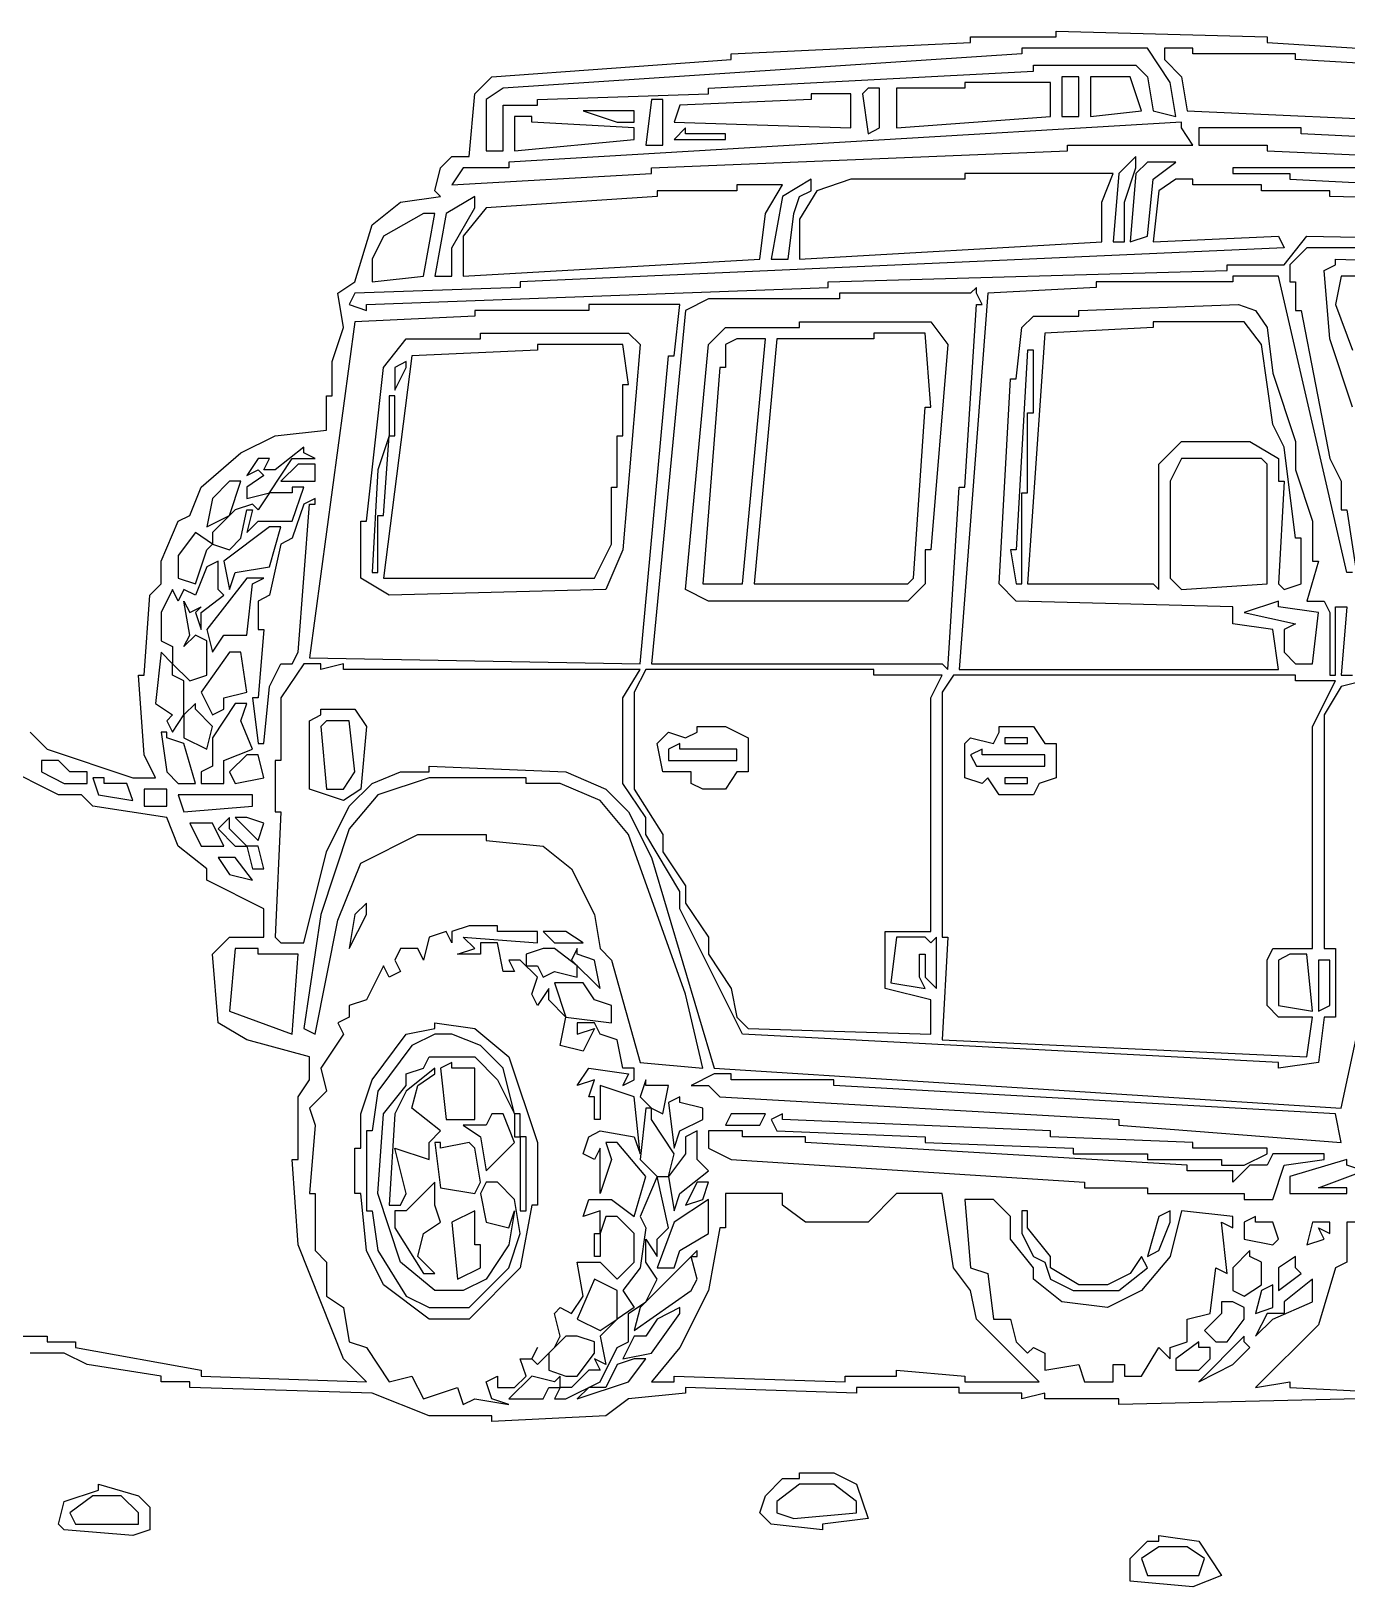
# Model space of a CAD drawing. Header units: millimetres. Extents: x 0 to 280, y -111 to 103.
# Drawn here: x 172.2 to 223.7, y 0.7 to 61.6 of the extents above; entities that cross this region are included whole.
import ezdxf

# ---------------------------------------------------------------- set-up
doc = ezdxf.new("R2010")
doc.units = ezdxf.units.MM
doc.layers.add('CAMISETA_4X4', color=7, linetype='CONTINUOUS')

msp = doc.modelspace()

# ---------------------------------------------------------------- linework, layer by layer
at = {"layer": 'CAMISETA_4X4', "color": 7}
for points in [[(172.153, 34.163), (172.823, 33.493), (176.172, 32.376), (177.065, 32.376), (176.619, 33.27), (176.396, 36.396), (176.619, 36.396), (176.842, 39.522), (177.289, 39.968), (177.289, 40.861), (177.959, 42.424), (178.405, 42.648), (178.852, 43.764), (180.415, 45.104), (181.754, 45.774), (183.764, 45.997), (183.764, 47.337), (183.987, 47.337), (183.987, 48.676), (184.434, 50.016), (184.211, 51.356), (184.88, 51.802), (185.55, 54.035), (186.667, 54.928), (188.23, 55.152), (188.006, 55.375), (188.23, 56.268), (188.676, 56.715), (189.346, 56.715), (189.569, 59.171), (190.239, 59.841), (199.617, 60.51), (199.617, 60.734), (208.995, 61.18), (208.995, 61.404), (212.344, 61.404), (212.344, 61.627), (220.606, 61.404), (220.606, 61.18), (238.469, 60.064)], [(232.217, 54.928), (223.062, 55.152), (223.062, 55.375), (220.383, 55.375), (220.383, 55.598), (217.703, 55.598), (217.703, 55.821), (217.033, 55.821), (216.364, 55.375), (216.14, 53.365), (221.053, 53.589), (221.276, 53.142), (191.356, 51.802), (191.356, 51.579), (184.88, 51.356), (184.657, 50.909), (185.327, 50.686), (185.327, 50.909), (203.413, 51.579), (203.413, 51.802), (219.043, 52.249), (219.043, 52.472), (221.276, 52.472), (222.169, 53.589), (233.333, 53.365)], [(228.198, 53.142), (222.169, 53.142), (221.499, 52.472), (221.499, 51.802), (221.722, 51.802), (221.722, 50.686), (221.946, 50.686), (223.062, 44.88), (223.509, 43.987), (223.509, 42.871), (223.732, 42.871), (224.179, 39.968)], [(223.955, 46.89), (223.062, 49.569), (222.839, 52.249), (223.285, 52.472), (223.285, 52.695), (237.129, 52.249)], [(223.955, 40.415), (223.732, 40.415), (221.053, 52.026), (219.266, 52.026), (219.266, 51.802), (213.907, 51.802), (213.907, 51.579), (209.665, 51.356), (208.549, 36.619), (221.053, 36.619), (220.829, 38.182), (219.266, 38.405), (219.266, 39.075), (210.781, 39.298), (210.112, 39.968), (210.558, 48.006), (210.781, 48.006), (211.005, 50.016), (211.451, 50.463), (213.238, 50.463), (213.238, 50.686), (219.49, 50.909), (220.159, 50.686), (220.606, 50.016), (220.829, 48.23), (221.722, 45.55), (221.722, 44.434), (222.392, 42.424), (222.392, 40.861), (222.616, 40.861), (222.169, 39.298), (222.839, 39.298), (223.062, 38.852), (223.062, 36.396), (223.285, 36.396), (223.285, 39.075), (223.732, 39.075), (223.509, 36.396), (223.955, 36.396)], [(229.537, 52.026), (223.509, 52.026), (223.285, 50.909), (223.955, 49.123)], [(224.402, 36.172), (223.509, 35.949), (222.839, 34.833), (222.839, 25.678), (223.285, 25.678), (223.285, 22.998), (222.839, 22.998), (222.616, 21.212), (221.053, 20.989), (221.053, 21.212), (200.064, 22.329), (197.608, 27.241), (197.608, 27.911), (196.268, 30.144), (196.268, 30.813), (195.375, 32.153), (195.375, 35.502), (196.045, 36.619), (184.434, 36.619), (184.434, 36.842), (183.541, 36.619), (183.541, 36.842), (182.871, 36.842), (181.978, 35.502), (181.978, 33.046), (181.754, 33.046), (181.754, 31.037), (181.978, 31.037), (181.754, 26.124), (181.978, 25.901), (182.871, 25.901), (183.764, 29.474), (184.657, 31.26), (185.55, 32.153), (186.667, 32.6), (187.783, 32.6), (187.783, 32.823), (193.142, 32.6), (194.705, 31.93), (195.598, 31.037), (196.491, 29.25), (198.947, 20.989), (223.509, 19.426), (224.848, 25.678)], [(171.037, 10.494), (172.823, 10.494), (172.823, 10.271), (173.939, 10.271), (173.939, 10.048), (178.852, 9.155), (178.852, 8.931), (185.327, 8.708), (184.434, 9.601), (182.648, 14.067), (182.424, 17.416), (182.648, 17.416), (182.648, 19.872), (183.094, 20.542), (183.094, 21.435), (180.638, 22.105), (179.522, 22.775), (179.298, 25.455), (179.968, 26.124), (181.308, 26.124), (181.308, 27.241), (179.075, 28.357), (179.075, 28.804), (177.959, 29.697), (177.512, 30.813), (174.609, 31.26), (174.163, 31.707), (173.27, 31.707), (171.037, 32.823)], [(224.179, 8.038), (214.801, 7.815), (214.801, 8.038), (211.898, 8.038), (211.898, 8.262), (211.005, 8.038), (211.005, 8.262), (208.549, 8.262), (208.549, 8.485), (204.53, 8.485), (204.53, 8.262), (197.831, 8.485), (197.831, 8.262), (195.598, 8.038), (194.705, 7.368), (190.239, 7.145), (190.239, 7.368), (187.783, 7.368), (185.55, 8.262), (178.405, 8.485), (178.405, 8.708), (177.289, 8.708), (177.289, 8.931), (174.386, 9.378), (173.493, 9.825), (172.153, 9.825)]]:
    msp.add_lwpolyline(points, dxfattribs=at)
for points in [[(211.005, 60.957), (211.005, 60.734), (190.686, 59.394), (190.016, 58.947), (190.016, 56.938), (190.686, 56.938), (190.686, 58.724), (192.026, 58.724), (192.026, 58.947), (198.724, 59.171), (198.724, 59.394), (211.451, 60.064), (211.451, 60.287), (215.47, 60.287), (215.917, 59.841), (216.14, 58.501), (217.033, 58.278), (216.81, 59.617), (215.917, 60.957)], [(216.587, 60.957), (216.587, 60.51), (217.257, 59.841), (217.48, 58.501), (227.305, 58.054), (227.305, 57.831), (230.431, 57.831), (231.77, 58.278), (231.77, 57.831), (231.324, 57.608), (232.663, 57.608), (232.663, 58.724), (237.799, 58.947), (238.022, 57.384), (238.692, 57.161), (238.692, 58.947), (238.246, 59.394), (237.129, 59.394), (237.129, 59.617), (221.722, 60.51), (221.722, 60.734), (217.703, 60.734), (217.703, 60.957)], [(212.568, 59.841), (212.568, 58.278), (213.238, 58.278), (213.238, 59.841)], [(213.684, 59.841), (213.684, 58.278), (215.694, 58.501), (215.247, 59.841)], [(202.743, 59.171), (202.743, 58.947), (197.608, 58.724), (197.384, 58.054), (204.306, 57.831), (204.306, 59.171)], [(204.976, 59.394), (204.753, 59.171), (204.976, 57.608), (205.423, 57.831), (205.423, 59.394)], [(208.772, 59.617), (208.772, 59.394), (206.093, 59.394), (206.093, 57.831), (212.121, 58.278), (212.121, 59.617)], [(196.491, 58.947), (196.268, 57.161), (196.938, 57.161), (196.938, 58.947)], [(217.257, 58.054), (190.909, 56.491), (190.909, 56.268), (189.123, 56.268), (188.676, 55.598), (196.491, 56.045), (196.491, 56.268), (212.791, 56.938), (212.791, 57.161), (217.703, 57.161), (217.257, 57.831)], [(191.132, 58.278), (191.132, 56.938), (195.821, 57.384), (195.821, 57.831), (191.802, 58.054), (191.802, 58.278)], [(193.812, 58.501), (195.152, 58.054), (195.821, 58.054), (195.821, 58.501)], [(197.831, 57.831), (197.384, 57.384), (199.394, 57.384), (199.394, 57.608), (197.831, 57.608)], [(217.927, 57.831), (217.927, 57.161), (220.606, 57.161), (220.606, 56.938), (240.478, 56.045), (240.032, 56.715), (221.946, 57.608), (221.946, 57.831)], [(215.47, 56.715), (214.801, 56.045), (214.577, 53.365), (215.024, 53.365), (215.024, 54.928), (215.47, 56.268)], [(215.917, 56.491), (215.47, 56.045), (215.247, 53.365), (215.917, 53.589), (216.14, 55.821), (217.033, 56.491)], [(219.266, 56.268), (219.266, 56.045), (221.499, 56.045), (221.499, 55.821), (239.139, 54.928), (239.139, 55.375), (237.352, 55.375), (237.352, 55.598), (224.848, 56.045), (224.848, 56.268)], [(199.841, 55.598), (199.841, 55.375), (196.715, 55.375), (196.715, 55.152), (190.016, 54.705), (189.123, 53.589), (189.123, 52.026), (200.734, 52.695), (200.957, 54.482), (201.627, 55.598)], [(202.743, 55.821), (201.627, 55.152), (201.18, 52.695), (201.85, 52.695), (202.073, 54.482), (202.297, 55.152), (202.743, 55.375)], [(208.772, 56.045), (208.772, 55.821), (204.306, 55.821), (202.967, 55.375), (202.297, 54.258), (202.297, 52.695), (214.131, 53.365), (214.131, 54.928), (214.577, 56.045)], [(189.569, 55.152), (188.453, 54.482), (188.006, 52.026), (188.676, 52.026), (188.676, 53.142), (189.569, 54.705)], [(187.56, 54.482), (185.997, 53.589), (185.55, 52.695), (185.55, 51.802), (187.56, 52.026), (188.006, 54.482)], [(209.219, 51.579), (208.995, 51.356), (203.86, 51.356), (203.86, 51.132), (198.724, 51.132), (197.831, 50.686), (196.491, 36.842), (207.879, 36.842), (208.102, 36.619), (208.549, 43.764), (208.772, 43.764), (209.219, 50.909), (209.442, 50.909), (209.219, 51.356)], [(194.035, 50.909), (194.035, 50.686), (189.569, 50.686), (189.569, 50.463), (184.88, 50.239), (183.094, 37.065), (196.045, 36.842), (197.161, 48.9), (197.384, 48.9), (197.608, 50.909)], [(202.297, 50.239), (207.432, 50.239), (208.102, 49.346), (207.432, 41.308), (207.209, 41.308), (207.209, 39.968), (206.539, 39.298), (198.724, 39.298), (197.831, 39.745), (198.724, 49.346), (199.394, 50.016), (202.297, 50.016)], [(216.14, 50.239), (216.14, 50.016), (211.898, 49.793), (211.228, 39.968), (216.14, 39.968), (216.364, 39.745), (216.364, 44.657), (217.257, 45.55), (219.936, 45.55), (221.053, 44.88), (221.053, 43.987), (221.276, 43.987), (221.053, 39.968), (221.276, 39.745), (221.946, 39.968), (221.946, 41.754), (221.722, 41.754), (221.276, 45.327), (220.829, 46.22), (220.383, 49.346), (219.713, 50.239)], [(189.793, 49.793), (195.598, 49.793), (196.045, 49.346), (195.375, 41.308), (194.705, 39.745), (186.22, 39.522), (185.104, 40.191), (185.104, 42.424), (185.327, 42.424), (185.997, 48.453), (186.89, 49.569), (189.793, 49.569)], [(199.841, 49.569), (199.394, 49.346), (199.394, 48.453), (199.171, 48.453), (198.501, 39.968), (200.064, 39.968), (200.957, 49.569)], [(205.199, 49.793), (205.199, 49.569), (201.404, 49.569), (200.51, 39.968), (206.539, 39.968), (206.762, 40.191), (207.209, 46.89), (207.432, 46.89), (207.209, 49.793)], [(192.026, 49.346), (192.026, 49.123), (187.113, 48.9), (185.997, 40.191), (194.258, 40.191), (194.928, 41.531), (194.928, 43.764), (195.152, 43.764), (195.152, 45.774), (195.375, 45.774), (195.375, 47.783), (195.598, 47.783), (195.375, 49.346)], [(211.451, 49.123), (211.228, 49.123), (210.781, 41.308), (210.558, 41.308), (210.781, 39.968), (211.005, 39.968), (211.005, 43.541), (211.228, 43.541), (211.228, 46.667), (211.451, 46.667)], [(186.89, 48.676), (186.443, 48.453), (186.443, 47.56), (186.89, 48.453)], [(186.443, 47.337), (186.22, 47.337), (186.22, 45.774), (185.774, 44.434), (185.55, 40.415), (185.774, 40.415), (185.774, 42.648), (185.997, 42.648), (186.22, 45.774), (186.443, 45.774)], [(182.871, 45.327), (181.754, 44.434), (181.308, 44.434), (181.531, 44.88), (181.085, 44.88), (180.638, 44.211), (181.085, 44.434), (181.308, 44.211), (180.638, 43.764), (180.638, 43.317), (181.531, 43.541), (182.424, 44.88), (183.317, 44.88), (182.871, 45.104)], [(182.648, 44.657), (181.978, 43.987), (183.317, 43.987), (183.317, 44.657)], [(217.257, 44.88), (216.81, 43.987), (216.81, 40.191), (217.257, 39.745), (220.606, 39.968), (220.606, 44.657), (220.383, 44.88)], [(179.968, 43.987), (179.298, 43.317), (179.075, 42.201), (179.968, 42.648), (180.415, 43.987)], [(182.424, 43.764), (182.424, 43.541), (181.531, 43.541), (181.085, 42.871), (180.861, 43.094), (180.191, 42.871), (179.298, 41.978), (179.298, 41.531), (178.628, 41.978), (177.959, 41.085), (177.959, 40.191), (178.628, 39.968), (179.075, 41.308), (179.298, 41.531), (179.968, 41.308), (180.415, 41.754), (180.638, 42.871), (180.861, 42.871), (180.638, 41.978), (181.085, 42.424), (182.424, 42.424), (182.871, 43.764)], [(183.317, 43.317), (182.871, 43.094), (182.424, 41.754), (181.978, 41.531), (181.531, 39.522), (181.085, 39.298), (181.085, 38.182), (181.308, 38.182), (181.085, 35.502), (180.861, 35.502), (181.085, 33.716), (181.308, 33.716), (181.531, 35.949), (181.978, 36.842), (182.424, 36.842), (182.648, 37.289), (183.094, 43.094), (183.317, 43.094)], [(181.531, 42.201), (179.745, 40.861), (179.968, 39.745), (180.191, 40.415), (181.531, 40.638), (181.978, 42.201)], [(179.522, 40.861), (179.075, 40.638), (178.628, 39.522), (178.182, 39.745), (177.959, 39.298), (177.735, 39.745), (177.289, 38.852), (177.289, 37.735), (177.735, 37.512), (177.735, 36.842), (177.289, 37.289), (177.065, 35.279), (177.735, 34.833), (177.512, 34.609), (177.735, 34.163), (178.182, 34.833), (178.182, 36.172), (177.735, 36.396), (177.735, 36.842), (178.405, 36.172), (179.075, 36.396), (179.075, 37.735), (178.628, 37.959), (178.182, 37.512), (178.405, 37.959), (178.182, 39.298), (178.405, 38.852), (178.852, 39.075), (178.628, 38.852), (178.852, 38.182), (178.852, 38.852), (179.745, 39.522), (179.522, 39.745)], [(180.638, 40.191), (179.075, 38.182), (179.298, 37.289), (179.745, 37.959), (180.638, 37.959), (180.861, 39.968), (181.308, 40.191)], [(221.053, 39.298), (219.713, 38.852), (221.722, 38.405), (221.276, 38.182), (221.276, 37.289), (221.722, 36.842), (222.392, 36.842), (222.616, 38.852), (221.053, 39.075)], [(179.968, 37.289), (178.852, 35.726), (179.298, 34.833), (179.745, 35.056), (179.745, 35.502), (180.638, 35.726), (180.415, 37.289)], [(196.268, 36.619), (195.821, 35.726), (195.821, 31.93), (196.938, 30.144), (196.938, 29.474), (197.831, 28.134), (197.831, 27.464), (198.724, 26.124), (198.724, 25.455), (199.617, 24.115), (199.841, 22.998), (200.287, 22.552), (207.432, 22.329), (207.432, 23.668), (205.646, 24.115), (205.646, 26.348), (207.432, 26.348), (207.432, 35.502), (207.879, 36.396), (205.199, 36.396), (205.199, 36.619)], [(208.325, 36.396), (207.879, 35.726), (207.879, 26.124), (208.102, 26.124), (207.879, 22.105), (222.169, 21.435), (222.392, 22.998), (221.053, 22.998), (220.606, 23.445), (220.606, 25.231), (220.829, 25.678), (222.392, 25.678), (222.392, 34.386), (223.285, 36.172), (221.722, 36.172), (221.722, 36.396)], [(178.628, 35.279), (178.182, 34.833), (178.182, 33.939), (179.075, 33.493), (179.298, 34.386), (178.628, 35.056)], [(180.191, 35.279), (179.298, 33.939), (179.298, 32.823), (178.852, 32.6), (178.852, 32.153), (179.745, 32.153), (179.745, 33.046), (180.861, 33.493), (180.415, 34.609), (180.638, 35.279)], [(183.541, 35.056), (184.88, 35.056), (185.327, 34.386), (185.104, 31.93), (184.434, 31.483), (183.094, 31.93), (183.094, 34.609), (183.541, 34.833)], [(177.512, 34.163), (177.289, 34.163), (177.512, 32.6), (177.959, 32.153), (178.628, 32.153), (178.182, 33.716), (177.512, 33.939)], [(183.764, 34.609), (183.541, 34.386), (183.764, 31.93), (184.434, 31.93), (184.88, 32.6), (184.657, 34.609)], [(198.278, 34.386), (199.394, 34.386), (200.287, 33.939), (200.287, 32.6), (199.841, 32.6), (199.394, 31.93), (198.501, 31.93), (198.054, 32.153), (198.054, 32.6), (196.938, 32.6), (196.715, 33.716), (197.161, 34.163), (197.831, 33.939), (198.278, 34.163)], [(210.112, 34.386), (211.451, 34.386), (211.898, 33.716), (212.344, 33.716), (212.344, 32.376), (211.675, 32.153), (211.451, 31.707), (210.112, 31.707), (209.665, 32.376), (209.442, 32.153), (208.772, 32.376), (208.772, 33.716), (208.995, 33.939), (209.888, 33.716), (210.112, 34.163)], [(197.608, 33.716), (197.161, 33.493), (197.161, 33.046), (199.841, 33.046), (199.841, 33.493), (197.608, 33.493)], [(210.335, 33.939), (210.335, 33.716), (211.228, 33.716), (211.228, 33.939)], [(172.6, 33.046), (172.6, 32.6), (173.493, 32.153), (174.386, 32.153), (174.386, 32.6), (173.716, 32.6), (173.27, 33.046)], [(180.638, 33.27), (179.968, 32.6), (180.191, 32.153), (181.308, 32.376), (181.085, 33.27)], [(209.442, 33.493), (208.995, 33.27), (209.219, 32.823), (211.898, 32.823), (211.898, 33.27), (209.442, 33.27)], [(174.609, 32.376), (174.833, 31.707), (176.172, 31.483), (175.949, 32.153), (175.056, 32.153), (175.056, 32.376)], [(187.783, 32.376), (185.774, 31.707), (184.657, 30.367), (183.541, 27.018), (182.871, 22.552), (183.317, 22.329), (184.211, 26.794), (185.104, 29.027), (187.337, 30.144), (190.016, 30.144), (190.016, 29.92), (192.249, 29.697), (193.365, 28.804), (194.258, 27.018), (194.482, 25.678), (194.928, 25.231), (196.045, 21.212), (198.501, 20.989), (197.831, 23.892), (195.598, 30.144), (194.482, 31.483), (192.919, 32.153), (191.579, 32.153), (191.579, 32.376)], [(210.335, 32.376), (210.335, 32.153), (211.228, 32.153), (211.228, 32.376)], [(176.619, 31.93), (176.619, 31.26), (177.512, 31.26), (177.512, 31.93)], [(177.959, 31.707), (178.182, 31.037), (180.861, 31.26), (180.861, 31.707)], [(178.405, 30.59), (178.852, 29.697), (179.745, 29.697), (179.298, 30.59)], [(179.968, 30.813), (179.522, 30.367), (180.191, 29.697), (180.638, 29.697), (179.968, 30.367)], [(180.191, 30.813), (181.085, 29.92), (181.308, 30.59), (180.638, 30.813)], [(180.638, 29.697), (180.861, 28.804), (181.308, 28.804), (181.085, 29.697)], [(179.522, 29.25), (179.968, 28.581), (180.861, 28.357), (180.191, 29.25)], [(185.327, 27.464), (184.88, 27.018), (184.657, 25.678), (185.327, 27.018)], [(189.346, 26.571), (188.676, 26.348), (188.676, 25.901), (188.453, 26.348), (187.783, 26.124), (187.56, 25.231), (187.337, 25.678), (186.667, 25.678), (186.443, 25.231), (186.667, 24.785), (186.22, 24.561), (185.997, 25.008), (185.327, 23.668), (184.657, 23.445), (184.657, 22.998), (184.211, 22.775), (184.434, 22.329), (183.541, 20.989), (183.764, 20.096), (183.094, 19.426), (183.317, 18.756), (183.094, 16.077), (183.317, 16.077), (183.317, 13.844), (183.764, 13.397), (183.764, 12.057), (184.434, 11.611), (184.657, 10.271), (185.327, 10.048), (186.22, 8.708), (187.113, 8.931), (187.56, 8.038), (188.9, 8.485), (189.123, 7.815), (189.569, 8.038), (190.909, 7.815), (190.239, 8.038), (190.016, 8.708), (190.463, 8.931), (190.463, 8.485), (191.132, 8.485), (191.579, 8.931), (191.356, 9.601), (191.802, 9.601), (192.026, 10.048), (191.802, 9.601), (192.026, 9.378), (192.695, 10.048), (192.919, 10.494), (192.695, 11.388), (192.919, 11.611), (193.365, 11.388), (193.812, 12.057), (193.589, 13.397), (194.482, 13.397), (195.152, 12.727), (195.821, 13.397), (195.821, 14.514), (195.152, 15.183), (194.705, 15.183), (194.482, 14.514), (194.482, 15.407), (193.812, 15.183), (194.035, 15.853), (194.928, 15.853), (195.821, 15.183), (196.268, 16.746), (195.152, 18.086), (194.705, 18.086), (194.928, 17.416), (194.482, 16.077), (194.482, 17.863), (194.258, 17.416), (193.812, 17.64), (194.035, 18.309), (194.482, 18.533), (195.821, 18.309), (196.045, 17.64), (195.821, 19.872), (194.482, 20.319), (194.482, 18.979), (194.258, 18.979), (194.258, 19.872), (194.035, 19.872), (194.258, 20.542), (193.589, 20.319), (194.035, 20.989), (195.598, 20.766), (195.375, 20.319), (195.821, 20.542), (195.821, 20.989), (195.375, 20.989), (195.152, 22.105), (194.482, 22.329), (194.258, 22.775), (193.589, 22.775), (193.589, 22.329), (194.258, 22.552), (193.812, 21.659), (192.919, 21.882), (193.142, 22.998), (192.472, 23.668), (192.472, 24.115), (192.026, 23.445), (191.802, 23.892), (192.026, 24.561), (191.356, 25.231), (190.909, 25.231), (191.132, 24.785), (190.686, 24.785), (190.463, 25.901), (189.793, 25.901), (189.793, 25.455), (188.9, 25.455), (189.569, 25.678), (189.123, 26.124), (192.026, 25.901), (192.026, 26.348), (190.463, 26.348), (190.463, 26.571)], [(192.249, 26.348), (192.695, 25.901), (193.812, 25.901), (193.142, 26.348)], [(180.191, 25.678), (179.968, 23.222), (182.424, 22.329), (182.648, 25.455), (181.085, 25.455), (181.085, 25.678)], [(192.249, 25.678), (191.579, 25.455), (191.579, 25.008), (192.026, 25.008), (192.249, 24.561), (192.695, 24.785), (193.589, 24.561), (193.589, 25.008), (192.695, 25.678)], [(193.589, 25.678), (193.365, 25.231), (194.482, 24.115), (194.258, 25.231), (193.589, 25.455)], [(206.093, 26.124), (205.869, 24.338), (207.209, 24.115), (206.986, 24.561), (206.986, 25.455), (207.209, 25.455), (207.209, 24.561), (207.656, 24.115), (207.656, 26.124), (207.432, 25.901), (207.209, 26.124)], [(221.499, 25.455), (221.053, 25.231), (221.053, 23.445), (222.392, 23.222), (222.169, 25.455)], [(222.616, 25.231), (222.616, 23.222), (223.062, 23.445), (223.062, 25.231)], [(192.695, 24.338), (193.142, 22.998), (194.928, 22.775), (194.928, 23.445), (194.258, 23.668), (193.812, 24.338)], [(188.006, 22.775), (189.569, 22.552), (190.909, 21.435), (192.026, 18.086), (192.026, 15.63), (191.802, 15.63), (191.356, 13.174), (189.346, 11.164), (187.783, 11.164), (185.997, 12.504), (185.327, 13.844), (185.104, 16.077), (184.88, 16.077), (184.88, 17.863), (185.104, 17.863), (185.104, 19.203), (185.55, 20.542), (186.89, 22.329), (188.006, 22.552)], [(188.006, 22.329), (187.113, 21.882), (185.774, 20.096), (185.55, 18.533), (185.327, 18.533), (185.327, 15.407), (185.55, 15.407), (185.774, 13.844), (186.89, 12.057), (187.783, 11.611), (189.346, 11.611), (190.909, 13.174), (191.356, 14.514), (191.132, 15.853), (190.463, 16.523), (190.016, 16.523), (189.793, 16.077), (190.016, 14.96), (190.909, 14.737), (191.132, 15.407), (190.909, 14.067), (190.016, 12.727), (189.123, 12.281), (188.006, 12.281), (186.667, 13.397), (185.774, 16.077), (185.997, 19.203), (186.89, 20.319), (186.89, 20.766), (187.56, 20.989), (187.783, 21.435), (189.569, 21.435), (190.463, 20.542), (191.132, 19.203), (190.686, 20.989), (189.793, 21.882), (188.676, 22.329)], [(188.006, 20.989), (186.89, 20.096), (186.443, 19.203), (186.22, 15.63), (186.667, 15.63), (186.89, 16.077), (186.443, 17.863), (187.783, 17.416), (187.783, 18.086), (188.23, 18.533), (187.113, 19.426), (187.337, 20.319), (188.006, 20.766)], [(188.676, 21.212), (188.23, 20.989), (188.453, 18.979), (189.569, 18.979), (189.569, 20.989), (188.676, 20.989)], [(198.947, 20.766), (198.054, 20.319), (198.724, 20.319), (199.171, 19.872), (214.801, 18.979), (214.801, 18.756), (223.509, 18.086), (223.285, 19.203), (203.636, 20.319), (203.636, 20.542), (199.617, 20.542), (199.617, 20.766)], [(196.268, 20.542), (196.045, 19.872), (196.491, 19.426), (196.268, 19.426), (196.045, 17.416), (196.715, 16.746), (196.045, 15.183), (196.268, 14.737), (196.045, 13.174), (195.375, 12.281), (195.821, 11.611), (195.152, 11.164), (195.152, 12.281), (194.258, 12.727), (193.589, 11.164), (194.482, 10.718), (195.152, 11.164), (194.482, 10.494), (194.705, 9.378), (194.258, 9.601), (194.482, 9.155), (194.035, 9.155), (193.365, 8.485), (192.919, 8.485), (192.919, 8.931), (192.695, 8.708), (191.802, 8.931), (190.909, 8.038), (192.249, 8.038), (192.472, 8.485), (192.919, 8.485), (192.695, 8.038), (193.142, 8.038), (194.482, 8.708), (195.152, 10.048), (195.598, 10.271), (195.598, 11.388), (196.268, 11.834), (196.715, 12.727), (196.268, 13.397), (196.268, 14.29), (196.715, 13.62), (196.715, 14.29), (197.161, 14.737), (196.715, 16.746), (197.161, 16.746), (197.384, 17.64), (196.491, 18.979), (196.491, 19.426), (196.938, 19.203), (197.161, 20.319), (196.268, 20.319)], [(197.608, 19.872), (197.161, 19.649), (197.384, 17.863), (197.608, 18.533), (198.501, 18.979), (198.501, 19.426), (197.608, 19.649)], [(190.239, 19.203), (190.016, 18.756), (189.123, 18.756), (189.793, 18.309), (190.016, 16.97), (191.132, 18.086), (190.686, 19.203)], [(191.356, 19.203), (191.132, 19.203), (191.132, 18.309), (191.356, 18.309)], [(199.617, 19.203), (199.394, 18.756), (200.734, 18.756), (200.957, 19.203)], [(201.627, 19.203), (201.18, 18.979), (201.404, 18.533), (207.209, 18.309), (207.209, 18.086), (213.014, 17.863), (213.014, 17.64), (215.917, 17.64), (215.917, 17.416), (218.82, 17.416), (218.82, 17.193), (219.713, 17.193), (220.606, 17.64), (220.606, 17.863), (217.703, 17.863), (217.703, 18.086), (212.121, 18.309), (212.121, 18.533), (201.627, 18.979)], [(191.579, 18.309), (191.356, 18.309), (191.356, 15.407), (191.579, 15.407)], [(198.278, 18.533), (197.831, 18.309), (197.831, 17.64), (197.161, 16.746), (197.384, 15.407), (197.608, 16.077), (198.724, 16.97), (198.278, 17.416)], [(198.724, 18.533), (198.724, 17.863), (199.617, 17.416), (213.461, 16.523), (213.461, 16.3), (215.917, 16.3), (215.917, 16.077), (219.713, 16.077), (219.713, 15.853), (220.829, 15.853), (221.276, 17.193), (222.839, 17.416), (222.839, 17.64), (220.829, 17.64), (220.606, 17.193), (219.936, 17.193), (219.266, 16.523), (219.266, 16.97), (217.48, 16.97), (217.48, 17.193), (202.52, 18.086), (202.52, 18.309), (200.064, 18.309), (200.064, 18.533)], [(188.23, 18.086), (188.006, 18.086), (188.23, 16.3), (189.569, 16.077), (189.793, 16.523), (189.569, 17.863), (189.346, 18.086), (188.23, 17.863)], [(223.732, 17.416), (221.499, 16.746), (221.499, 16.077), (223.732, 16.077), (223.732, 16.3), (222.616, 16.3), (224.402, 16.97), (223.732, 17.193)], [(188.006, 16.523), (186.89, 15.407), (186.443, 15.407), (186.443, 14.737), (187.56, 12.951), (188.006, 12.951), (187.337, 13.62), (187.56, 14.514), (188.23, 14.96), (188.006, 15.63)], [(198.278, 16.523), (197.831, 15.63), (198.501, 15.853), (198.724, 16.523)], [(199.394, 16.077), (199.394, 14.737), (199.171, 14.737), (198.724, 12.281), (197.608, 10.048), (196.491, 8.708), (197.384, 8.708), (197.384, 8.931), (204.083, 8.708), (204.083, 8.931), (206.093, 8.931), (206.093, 9.155), (208.772, 8.931), (208.772, 8.708), (211.675, 8.708), (209.219, 11.164), (208.995, 12.281), (208.325, 13.174), (207.879, 16.077), (206.093, 16.077), (204.976, 14.96), (202.52, 14.96), (201.627, 15.63), (201.627, 16.077)], [(198.724, 15.853), (197.384, 14.96), (196.715, 13.174), (197.384, 13.174), (197.608, 13.844), (198.724, 14.514)], [(208.772, 15.853), (208.995, 13.174), (209.665, 12.951), (209.888, 11.164), (210.558, 11.164), (210.781, 10.271), (211.228, 9.825), (211.451, 10.048), (211.898, 9.825), (211.898, 9.155), (213.238, 9.378), (213.461, 8.708), (214.577, 8.708), (214.577, 9.378), (215.024, 9.378), (215.024, 8.931), (215.694, 8.931), (216.364, 10.048), (216.81, 9.601), (216.81, 10.048), (217.48, 10.271), (217.48, 11.164), (218.373, 11.388), (218.596, 13.174), (219.043, 12.951), (218.82, 14.96), (219.266, 14.737), (219.266, 15.183), (217.257, 15.407), (216.81, 13.62), (215.694, 12.281), (214.354, 11.611), (212.568, 11.834), (211.451, 12.727), (211.451, 13.174), (210.558, 14.29), (210.558, 15.183), (209.888, 15.853)], [(189.569, 15.407), (188.676, 14.96), (188.9, 12.727), (189.793, 13.174), (189.793, 14.067), (189.569, 14.067)], [(211.228, 15.407), (211.005, 15.407), (211.005, 14.514), (211.451, 13.62), (211.898, 13.397), (212.121, 12.727), (213.014, 12.281), (214.801, 12.281), (215.917, 13.174), (215.694, 13.62), (215.247, 12.951), (214.354, 12.504), (213.238, 12.504), (212.121, 13.174), (212.121, 13.62), (211.228, 14.737)], [(216.81, 15.407), (216.364, 15.183), (215.917, 13.62), (216.364, 13.844), (216.81, 14.96)], [(220.159, 15.183), (219.713, 14.96), (219.713, 14.29), (220.829, 14.067), (221.053, 14.29), (220.829, 14.96), (220.159, 14.96)], [(223.732, 14.96), (223.732, 13.397), (223.285, 13.174), (222.616, 10.941), (220.159, 8.485), (221.499, 8.708), (221.499, 8.485), (225.965, 8.262), (225.295, 9.601), (225.295, 11.388), (224.848, 11.611), (224.848, 14.96)], [(222.392, 14.96), (222.169, 14.067), (222.839, 14.29), (222.616, 14.737), (223.062, 14.514), (223.062, 14.96)], [(194.258, 14.514), (194.482, 14.514), (194.482, 13.62), (194.258, 13.62)], [(198.278, 13.844), (196.045, 11.611), (195.821, 10.718), (198.054, 12.281), (198.278, 12.727), (198.054, 13.62), (198.278, 13.62)], [(219.936, 13.844), (219.266, 13.174), (219.266, 12.281), (219.713, 12.057), (220.383, 12.504), (220.383, 13.397), (219.936, 13.62)], [(221.722, 13.62), (221.053, 13.174), (221.053, 12.281), (221.946, 12.951), (221.722, 13.174)], [(222.392, 12.727), (221.276, 11.834), (221.276, 11.388), (220.606, 11.388), (220.159, 10.494), (220.829, 11.164), (222.392, 11.834)], [(220.829, 12.504), (220.383, 12.281), (220.159, 11.388), (220.829, 11.611)], [(197.608, 11.611), (196.715, 11.164), (196.268, 10.494), (195.821, 10.494), (195.375, 9.601), (196.491, 9.825), (197.608, 11.388)], [(218.82, 11.834), (218.82, 11.388), (218.15, 10.718), (218.596, 10.271), (219.043, 10.271), (219.713, 11.164), (219.713, 11.611), (219.266, 11.834)], [(193.142, 10.494), (192.472, 9.825), (192.472, 9.155), (193.142, 8.931), (193.589, 8.931), (194.258, 9.825), (194.258, 10.271), (193.589, 10.494)], [(219.713, 10.494), (217.927, 8.708), (219.266, 9.378), (219.936, 10.048), (219.713, 10.271)], [(217.927, 10.271), (217.033, 9.601), (217.033, 9.155), (217.927, 9.155), (218.373, 9.601), (218.373, 10.048), (217.927, 10.048)], [(195.821, 9.601), (195.152, 9.378), (194.705, 8.485), (194.035, 8.485), (193.589, 8.038), (195.598, 8.708), (196.268, 9.601)], [(202.297, 5.136), (203.636, 5.136), (204.53, 4.689), (204.976, 3.349), (203.19, 3.126), (203.19, 2.903), (201.18, 3.126), (200.734, 3.573), (200.957, 4.242), (201.627, 4.912), (202.297, 4.912)], [(174.833, 4.689), (176.396, 4.242), (176.842, 3.796), (176.842, 2.903), (176.172, 2.679), (173.493, 2.903), (173.27, 3.126), (173.493, 4.019), (174.833, 4.466)], [(202.297, 4.689), (201.404, 4.019), (201.404, 3.573), (202.073, 3.349), (204.53, 3.573), (204.53, 4.019), (203.636, 4.689)], [(174.609, 4.242), (173.716, 3.573), (173.939, 3.126), (176.396, 3.126), (176.396, 3.573), (175.726, 4.242)], [(216.364, 2.679), (217.927, 2.456), (218.82, 1.116), (217.703, 0.67), (215.247, 0.893), (215.247, 1.786), (215.917, 2.456), (216.364, 2.456)], [(216.364, 2.233), (215.694, 1.786), (215.917, 1.116), (217.927, 1.116), (218.15, 1.786), (217.48, 2.233)]]:
    msp.add_lwpolyline(points, close=True, dxfattribs=at)

doc.saveas('drawing.dxf')
